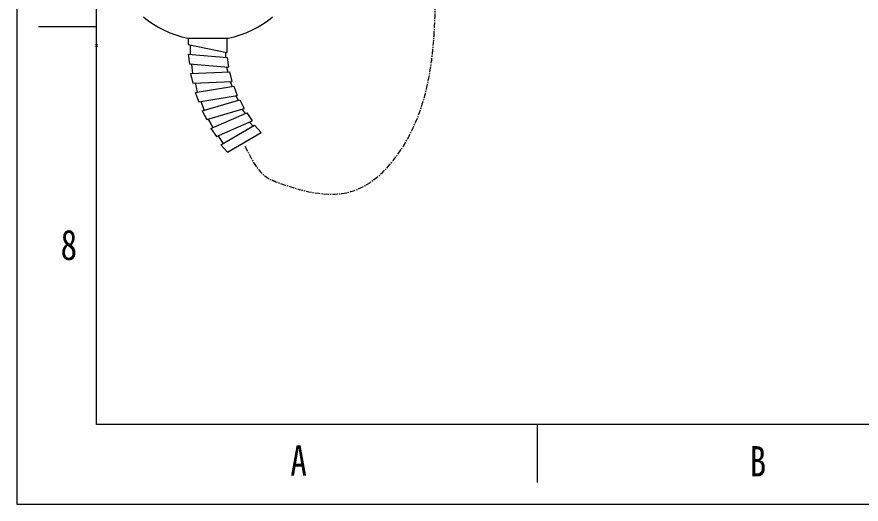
# Model space of a CAD drawing. Header units: inches. Extents: x 21126 to 21898, y -6726 to -5634.
# Drawn here: x 21125.8 to 21401.7, y -6725.5 to -6566.3 of the extents above; entities that cross this region are included whole.
import ezdxf

# ---------------------------------------------------------------- set-up
doc = ezdxf.new("R2010")
doc.units = ezdxf.units.IN
doc.header["$LTSCALE"] = 4.84
doc.header["$MEASUREMENT"] = 0
doc.header["$PDMODE"] = 3
doc.header["$PDSIZE"] = 0.3125
doc.linetypes.add('CENTER', pattern=[0.6, 0.375, -0.075, 0.075, -0.075])
doc.layers.get('0').update_dxf_attribs({"linetype": 'CONTINUOUS', "lineweight": 13})
doc.styles.get("Standard").update_dxf_attribs({"font": 'txt', "width": 0.8})

msp = doc.modelspace()

# ---------------------------------------------------------------- linework, layer by layer
at = {"color": 7, "linetype": 'Continuous'}
for p, q in [((21125.82, -5633.52), (21125.82, -6725.51)), ((21151.82, -6569.51), (21132.93, -6569.51)), ((21295.87, -6699.52), (21295.87, -6718.42)), ((21125.82, -6725.51), (21898.02, -6725.51))]:
    msp.add_line(p, q, dxfattribs=at)
at = {"linetype": 'Continuous'}
for p, q in [((21151.82, -6699.51), (21151.82, -5659.51)), ((21872.02, -6699.51), (21151.82, -6699.51))]:
    msp.add_line(p, q, dxfattribs=at)
at = {"ltscale": 0.5}
msp.add_line((21181.68, -6573.25), (21194.88, -6573.25), dxfattribs=at)
for p, q in [((21181.84, -6573.25), (21181.84, -6575.29)), ((21194.44, -6573.25), (21194.44, -6577.89)), ((21181.84, -6575.29), (21194.44, -6577.89)), ((21182.5, -6575.5), (21182.5, -6578.53)), ((21181.82, -6578.47), (21182.21, -6581.65)), ((21181.82, -6578.47), (21194.54, -6579.51)), ((21193.97, -6577.86), (21193.97, -6579.46)), ((21182.21, -6581.65), (21194.93, -6582.69)), ((21182.89, -6581.78), (21183.26, -6584.79)), ((21194.54, -6579.51), (21194.93, -6582.69)), ((21182.58, -6584.82), (21195.33, -6584.29)), ((21182.58, -6584.82), (21183.36, -6587.92)), ((21194.37, -6582.76), (21194.76, -6584.32)), ((21195.33, -6584.29), (21196.11, -6587.4)), ((21183.36, -6587.92), (21196.11, -6587.4)), ((21195.56, -6587.54), (21196.14, -6589.04)), ((21184.03, -6587.89), (21184.78, -6590.91)), ((21184.11, -6591.02), (21196.7, -6588.94)), ((21196.7, -6588.94), (21197.85, -6591.93)), ((21184.11, -6591.02), (21185.26, -6594)), ((21185.26, -6594), (21197.85, -6591.93)), ((21197.33, -6592.14), (21198.08, -6593.55)), ((21185.92, -6593.9), (21187.03, -6596.79)), ((21186.38, -6596.98), (21198.63, -6593.39)), ((21198.63, -6593.39), (21200.13, -6596.22)), ((21186.38, -6596.98), (21187.89, -6599.81)), ((21187.89, -6599.81), (21200.13, -6596.22)), ((21189.2, -6602.73), (21200.92, -6597.67)), ((21199.47, -6596.59), (21200.39, -6597.9)), ((21200.92, -6597.67), (21202.75, -6600.29)), ((21188.34, -6599.68), (21189.82, -6602.46)), ((21188.4, -6599.78), (21189.82, -6602.46)), ((21191.04, -6605.35), (21202.75, -6600.29)), ((21201.93, -6600.78), (21203.01, -6601.97)), ((21189.2, -6602.73), (21191.04, -6605.35)), ((21192.49, -6608.13), (21203.5, -6601.68)), ((21194.63, -6610.51), (21205.65, -6604.06)), ((21203.5, -6601.68), (21205.65, -6604.06)), ((21191.59, -6605.11), (21193.24, -6607.74)), ((21192.49, -6608.13), (21194.63, -6610.51))]:
    msp.add_line(p, q)
for start, end in [(230.2078, 258.4456), (230.2078, 258.4456), (281.5544, 309.7922), (281.5544, 309.7922)]:
    msp.add_arc((21188.28, -6540.97), 32.95, start, end, dxfattribs=at)
at = {"color": 1, "linetype": 'CENTER'}
msp.add_spline([(21200.4, -6608.58), (21208.64, -6619.39), (21210.45, -6620.15), (21235, -6623.39), (21254.8, -6603.62), (21262.91, -6553.29), (21269.83, -6482.86)], degree=3, dxfattribs=at)
msp.add_point((21151.82, -6575.63))
msp.add_point((21151.82, -6575.63))

# ---------------------------------------------------------------- texts
at = {"char_height": 9.91, "attachment_point": 5}
for s, width, insert in [('8', 50, (21142.81, -6640.86)), ('A', 10, (21217.89, -6711.31)), ('B', 10, (21367.97, -6711.53))]:
    msp.add_mtext_dynamic_manual_height_columns(s, width=width, gutter_width=12.5, heights=[0], dxfattribs=dict(at, insert=insert))

doc.saveas('drawing.dxf')
